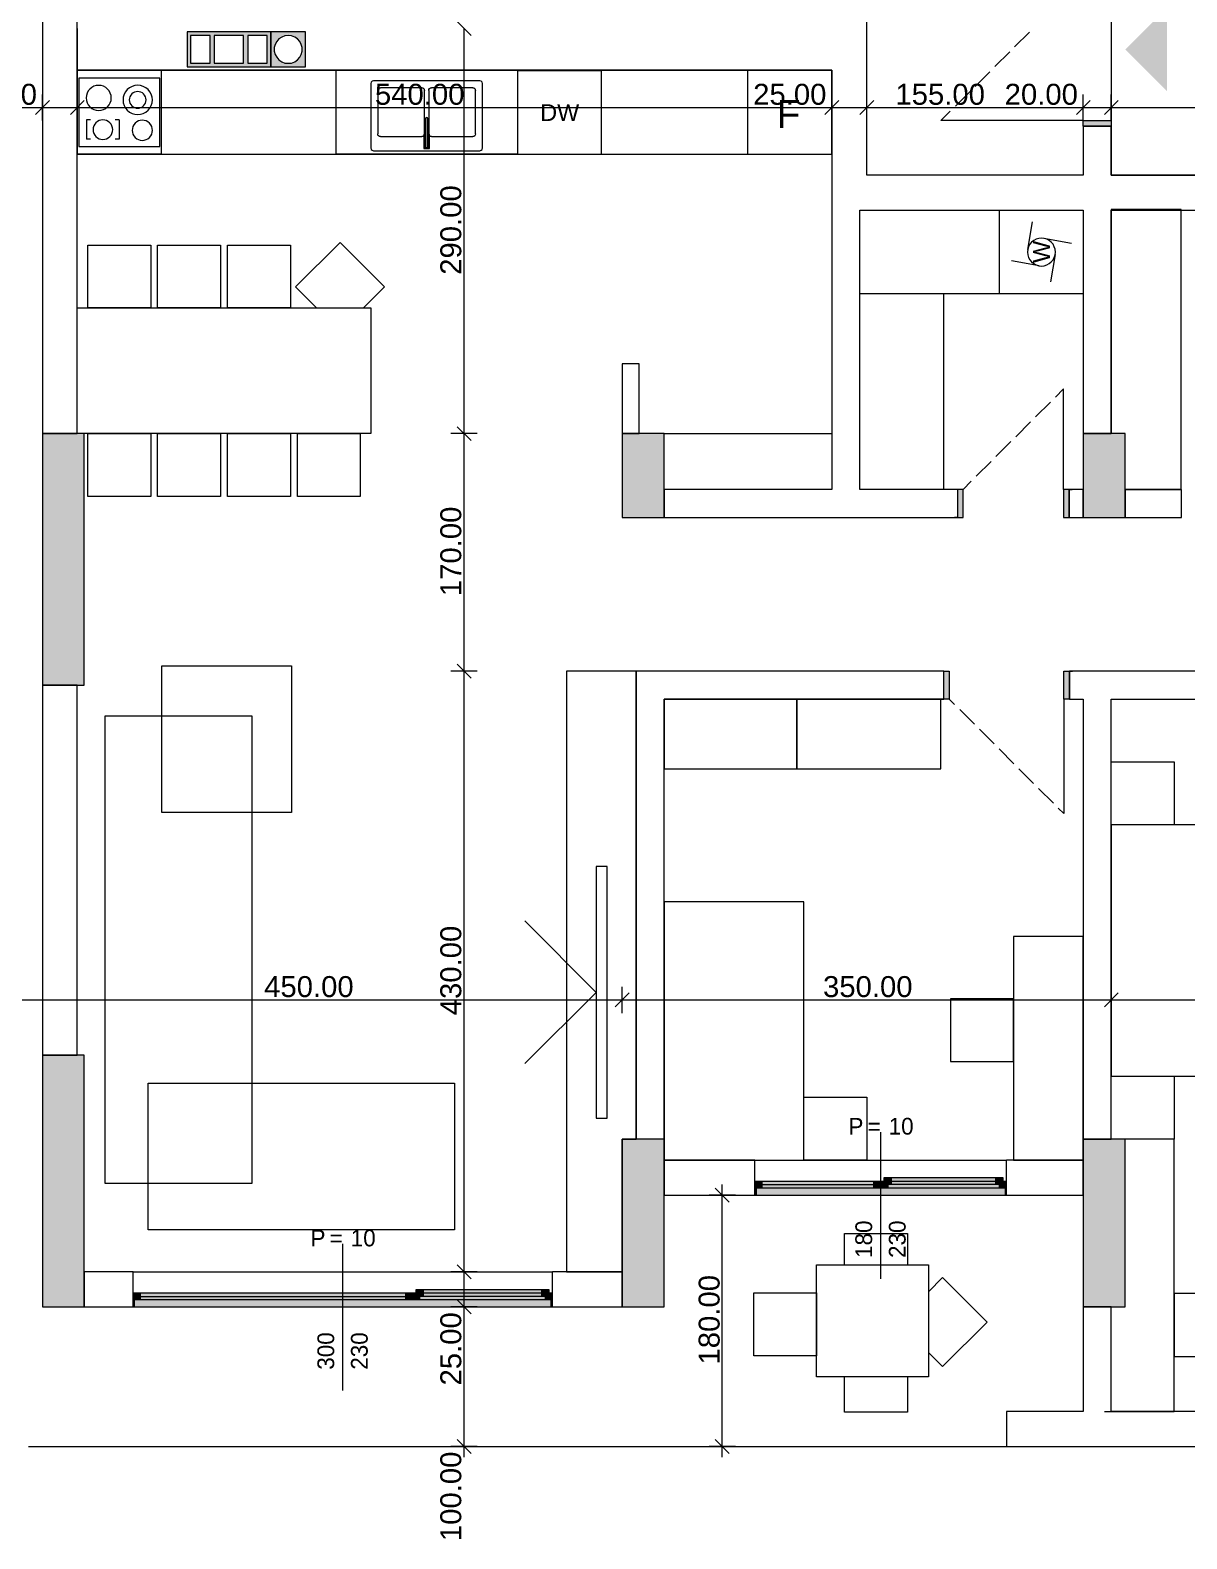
# Model space of a CAD drawing. Header units: millimetres. Extents: x 5493291 to 5652041, y -5155064 to -5098765.
# Drawn here: x 5540467 to 5548745, y -5131653 to -5120854 of the extents above; entities that cross this region are included whole.
import ezdxf

# ---------------------------------------------------------------- set-up
doc = ezdxf.new("R2010")
doc.units = ezdxf.units.MM
doc.header["$MEASUREMENT"] = 0
doc.layers.add('Drawing & Figure', color=7, linetype='Continuous')
for name, color, linetype, lineweight in [('Drawing & Figure_Pen_No__1', 7, 'Continuous', 13), ('Drawing & Figure_Pen_No__101', 252, 'Continuous', 13), ('Drawing & Figure_Pen_No__2', 8, 'Continuous', 13)]:
    doc.layers.add(name, color=color, linetype=linetype, lineweight=lineweight)
for name, color, linetype, lineweight, true_color in [('Drawing & Figure_Pen_No__102', 7, 'Continuous', 13, 0xcccccc), ('Drawing & Figure_Pen_No__105', 7, 'Continuous', 13, 0xcae6ff), ('Drawing & Figure_Pen_No__145', 7, 'Continuous', 13, 0x0077b0), ('Drawing & Figure_Pen_No__181', 7, 'Continuous', 5, 0x282828), ('Drawing & Figure_Pen_No__61', 7, 'Continuous', 13, 0x6a6a6a), ('Drawing & Figure_Pen_No__62', 7, 'Continuous', 13, 0xaaaaaa), ('Drawing & Figure_Pen_No__65', 7, 'Continuous', 20, 0x80c2ff)]:
    doc.layers.add(name, color=color, linetype=linetype, lineweight=lineweight, true_color=true_color)
doc.styles.add('GENERATED_STYLE_1', font='GIL_____.TTF')
doc.styles.add('GENERATED_STYLE_2', font='arial.ttf')
doc.styles.add('GENERATED_STYLE_3', font='ARIALUNI.ttf')

msp = doc.modelspace()

# ---------------------------------------------------------------- hatches: boundary and pattern name
at = {"layer": 'Drawing & Figure', "linetype": 'Continuous', "lineweight": 20}
h = msp.add_hatch(color=6, dxfattribs=at)
h.paths.add_polyline_path([(5541589, -5121116), (5542188, -5121116), (5542188, -5120866), (5541759, -5120866), (5541589, -5120866)])
h.paths.add_polyline_path([(5541614, -5120891), (5541754, -5120891), (5541754, -5121091), (5541614, -5121091)], flags=0)
h.paths.add_polyline_path([(5541993, -5121091), (5541784, -5121091), (5541784, -5120891), (5541993, -5120891)], flags=0)
h.paths.add_polyline_path([(5542024, -5121091), (5542024, -5120891), (5542163, -5120891), (5542163, -5121091)], flags=0)
h = msp.add_hatch(color=6, dxfattribs=at)
h.paths.add_polyline_path([(5542188, -5120866), (5542188, -5121116), (5542438, -5121116), (5542438, -5121096), (5542438, -5120886), (5542438, -5120866)])
h.paths.add_polyline_path([(5542214, -5121004), (5542214, -5120979), (5542220, -5120956), (5542231, -5120935), (5542247, -5120917), (5542267, -5120903), (5542290, -5120894), (5542314, -5120891), (5542337, -5120894), (5542360, -5120903), (5542380, -5120917), (5542396, -5120935), (5542407, -5120956), (5542413, -5120979), (5542413, -5121004), (5542407, -5121027), (5542396, -5121048), (5542380, -5121066), (5542360, -5121080), (5542337, -5121089), (5542314, -5121091), (5542290, -5121089), (5542267, -5121080), (5542247, -5121066), (5542231, -5121048), (5542220, -5121027)], flags=0)
at = {"layer": 'Drawing & Figure_Pen_No__1', "linetype": 'Continuous', "lineweight": 0, "true_color": 0x000000}
for points in [[(5548604, -5121292), (5548604, -5120692), (5548304, -5120992)], [(5540854, -5123742), (5540554, -5123742), (5540554, -5125542), (5540854, -5125542)], [(5545004, -5123742), (5544704, -5123742), (5544704, -5124342), (5545004, -5124342)], [(5548304, -5123742), (5548004, -5123742), (5548004, -5124342), (5548304, -5124342)], [(5540854, -5128191), (5540554, -5128191), (5540554, -5129992), (5540854, -5129992)], [(5545004, -5128791), (5544704, -5128791), (5544704, -5129992), (5545004, -5129992)], [(5548304, -5128791), (5548004, -5128791), (5548004, -5129992), (5548304, -5129992)]]:
    msp.add_hatch(color=18, dxfattribs=at).paths.add_polyline_path(points)
at = {"layer": 'Drawing & Figure_Pen_No__1', "linetype": 'Continuous', "lineweight": 0, "true_color": 0xffffff}
for points in [[(5543313, -5121489), (5543310, -5121482), (5543304, -5121480), (5543298, -5121482), (5543295, -5121489), (5543295, -5121687), (5543298, -5121693), (5543304, -5121695), (5543310, -5121693), (5543313, -5121687)], [(5548004, -5121542), (5548204, -5121542), (5548204, -5121501), (5548004, -5121501)], [(5543284, -5121599), (5543284, -5121634), (5543295, -5121634), (5543295, -5121599)], [(5543324, -5121635), (5543313, -5121635), (5543313, -5121687), (5543310, -5121693), (5543304, -5121695), (5543298, -5121693), (5543295, -5121687), (5543295, -5121635), (5543284, -5121635), (5543284, -5121701), (5543324, -5121701)], [(5543324, -5121599), (5543313, -5121599), (5543313, -5121634), (5543324, -5121634)], [(5547103, -5124342), (5547143, -5124342), (5547143, -5124142), (5547103, -5124142)], [(5547903, -5124142), (5547863, -5124142), (5547863, -5124342), (5547903, -5124342)], [(5547005, -5125442), (5547005, -5125642), (5547044, -5125642), (5547044, -5125442)], [(5547904, -5125642), (5547904, -5125442), (5547864, -5125442), (5547864, -5125642)], [(5545654, -5129092), (5545654, -5129142), (5545704, -5129142), (5545704, -5129092)], [(5545704, -5129092), (5545704, -5129142), (5546504, -5129142), (5546504, -5129092)], [(5546554, -5129142), (5546554, -5129092), (5546504, -5129092), (5546504, -5129142)], [(5546554, -5129092), (5546554, -5129142), (5546604, -5129142), (5546604, -5129117), (5546579, -5129117), (5546579, -5129092)], [(5546579, -5129066), (5546579, -5129117), (5546629, -5129117), (5546629, -5129066)], [(5547379, -5129066), (5546629, -5129066), (5546629, -5129117), (5546604, -5129117), (5546604, -5129142), (5547404, -5129142), (5547404, -5129117), (5547379, -5129117)], [(5547379, -5129117), (5547379, -5129066), (5546629, -5129066), (5546629, -5129117)], [(5547429, -5129117), (5547429, -5129066), (5547379, -5129066), (5547379, -5129117)], [(5547454, -5129142), (5547454, -5129092), (5547429, -5129092), (5547429, -5129117), (5547404, -5129117), (5547404, -5129142)], [(5545654, -5129142), (5545654, -5129192), (5545664, -5129192), (5547444, -5129192), (5547454, -5129192), (5547454, -5129142)], [(5545664, -5129192), (5545664, -5129142), (5545654, -5129142), (5545654, -5129192)], [(5547454, -5129192), (5547454, -5129142), (5547444, -5129142), (5547444, -5129192)], [(5541204, -5129892), (5541204, -5129941), (5541254, -5129941), (5541254, -5129892)], [(5541254, -5129892), (5541254, -5129941), (5543154, -5129941), (5543154, -5129892)], [(5543204, -5129941), (5543204, -5129892), (5543154, -5129892), (5543154, -5129941)], [(5543204, -5129892), (5543204, -5129941), (5543254, -5129941), (5543254, -5129917), (5543229, -5129917), (5543229, -5129892)], [(5543229, -5129867), (5543229, -5129917), (5543279, -5129917), (5543279, -5129867)], [(5544129, -5129867), (5543279, -5129867), (5543279, -5129917), (5543254, -5129917), (5543254, -5129941), (5544154, -5129941), (5544154, -5129917), (5544129, -5129917)], [(5544129, -5129917), (5544129, -5129867), (5543279, -5129867), (5543279, -5129917)], [(5544179, -5129917), (5544179, -5129867), (5544129, -5129867), (5544129, -5129917)], [(5544204, -5129941), (5544204, -5129892), (5544179, -5129892), (5544179, -5129917), (5544154, -5129917), (5544154, -5129941)], [(5541204, -5129941), (5541204, -5129992), (5541214, -5129992), (5544194, -5129992), (5544204, -5129992), (5544204, -5129941)], [(5541214, -5129992), (5541214, -5129941), (5541204, -5129941), (5541204, -5129992)], [(5544204, -5129992), (5544204, -5129941), (5544194, -5129941), (5544194, -5129992)]]:
    msp.add_hatch(color=7, dxfattribs=at).paths.add_polyline_path(points)

# ---------------------------------------------------------------- linework, layer by layer
at = {"layer": 'Drawing & Figure_Pen_No__1', "color": 7, "linetype": 'Continuous', "lineweight": 13}
for points in [[(5540554, -5118241), (5540554, -5123742)], [(5540804, -5123742), (5540804, -5118241)], [(5548204, -5120092), (5548204, -5121892)], [(5546454, -5121892), (5546454, -5120241)], [(5540804, -5120841), (5540804, -5121141)], [(5541759, -5120866), (5541589, -5120866)], [(5541589, -5120866), (5541589, -5121116)], [(5541754, -5120891), (5541614, -5120891)], [(5541614, -5120891), (5541614, -5121091)], [(5541754, -5121091), (5541754, -5120891)], [(5542188, -5120866), (5541759, -5120866)], [(5541784, -5120891), (5541784, -5121091)], [(5541993, -5120891), (5541784, -5120891)], [(5541993, -5121091), (5541993, -5120891)], [(5542163, -5120891), (5542024, -5120891)], [(5542024, -5120891), (5542024, -5121091)], [(5542163, -5121091), (5542163, -5120891)], [(5542438, -5120866), (5542188, -5120866)], [(5542188, -5120866), (5542188, -5121116)], [(5542188, -5121116), (5542188, -5120866)], [(5542247, -5120917), (5542231, -5120935)], [(5542267, -5120903), (5542247, -5120917)], [(5542290, -5120894), (5542267, -5120903)], [(5542314, -5120891), (5542290, -5120894)], [(5542337, -5120894), (5542314, -5120891)], [(5542360, -5120903), (5542337, -5120894)], [(5542380, -5120917), (5542360, -5120903)], [(5542396, -5120935), (5542380, -5120917)], [(5542438, -5120886), (5542438, -5120866)], [(5542438, -5121096), (5542438, -5120886)], [(5543572, -5123742), (5543572, -5120841)], [(5542220, -5120956), (5542214, -5120979)], [(5542214, -5120979), (5542214, -5121004)], [(5542214, -5121004), (5542220, -5121027)], [(5542231, -5120935), (5542220, -5120956)], [(5542220, -5121027), (5542231, -5121048)], [(5542407, -5120956), (5542396, -5120935)], [(5542396, -5121048), (5542407, -5121027)], [(5542413, -5120979), (5542407, -5120956)], [(5542407, -5121027), (5542413, -5121004)], [(5542413, -5121004), (5542413, -5120979)], [(5540804, -5121141), (5546204, -5121141)], [(5541589, -5121116), (5542188, -5121116)], [(5541614, -5121091), (5541754, -5121091)], [(5541784, -5121091), (5541993, -5121091)], [(5542024, -5121091), (5542163, -5121091)], [(5542188, -5121116), (5542438, -5121116)], [(5542231, -5121048), (5542247, -5121066)], [(5542247, -5121066), (5542267, -5121080)], [(5542267, -5121080), (5542290, -5121089)], [(5542290, -5121089), (5542314, -5121091)], [(5542314, -5121091), (5542337, -5121089)], [(5542337, -5121089), (5542360, -5121080)], [(5542360, -5121080), (5542380, -5121066)], [(5542380, -5121066), (5542396, -5121048)], [(5542438, -5121116), (5542438, -5121096)], [(5546204, -5121141), (5546204, -5121892)], [(5540554, -5121501), (5540554, -5121314)], [(5540804, -5121501), (5540804, -5121314)], [(5546204, -5121501), (5546204, -5121314)], [(5546454, -5121501), (5546454, -5121314)], [(5548004, -5121501), (5548004, -5121314)], [(5548204, -5121501), (5548204, -5121314)], [(5533004, -5121407), (5540554, -5121407)], [(5540554, -5121407), (5540804, -5121407)], [(5540804, -5121407), (5546204, -5121407)], [(5546204, -5121407), (5546454, -5121407)], [(5546454, -5121407), (5548004, -5121407)], [(5548004, -5121407), (5548204, -5121407)], [(5548204, -5121407), (5554805, -5121407)], [(5548004, -5121542), (5548004, -5121563)], [(5548004, -5121542), (5548204, -5121542)], [(5548004, -5121542), (5548004, -5121892)], [(5548004, -5121542), (5548204, -5121542)], [(5548004, -5121542), (5548204, -5121542)], [(5548004, -5121542), (5548004, -5121563)], [(5548004, -5121542), (5548004, -5121563)], [(5548204, -5121542), (5548204, -5121563)], [(5548204, -5121892), (5548204, -5121542)], [(5548204, -5121542), (5548204, -5121563)], [(5548204, -5121542), (5548204, -5121563)], [(5546204, -5121892), (5546204, -5122142)], [(5548004, -5121892), (5546454, -5121892)], [(5548204, -5121892), (5579055, -5121892)], [(5548804, -5121892), (5548204, -5121892)], [(5546204, -5122142), (5546204, -5124142)], [(5546404, -5124142), (5546404, -5122142)], [(5546404, -5122142), (5548004, -5122142)], [(5548004, -5122142), (5548004, -5123742)], [(5548204, -5123742), (5548204, -5122142)], [(5548204, -5122142), (5548804, -5122142)], [(5544704, -5123242), (5544704, -5123742)], [(5544824, -5123242), (5544704, -5123242)], [(5544824, -5123742), (5544824, -5123242)], [(5540554, -5123742), (5540804, -5123742)], [(5540854, -5123742), (5540554, -5123742)], [(5540554, -5123742), (5540554, -5125542)], [(5540854, -5125542), (5540854, -5123742)], [(5543666, -5123742), (5543478, -5123742)], [(5543572, -5125442), (5543572, -5123742)], [(5544704, -5123742), (5544824, -5123742)], [(5545004, -5123742), (5544704, -5123742)], [(5544704, -5123742), (5544704, -5124342)], [(5545004, -5124342), (5545004, -5123742)], [(5548004, -5123742), (5548204, -5123742)], [(5548304, -5123742), (5548004, -5123742)], [(5548004, -5123742), (5548004, -5124342)], [(5548304, -5124342), (5548304, -5123742)], [(5546204, -5124142), (5545004, -5124142)], [(5545004, -5124142), (5545004, -5124342)], [(5547103, -5124142), (5546404, -5124142)], [(5547103, -5124142), (5547081, -5124142)], [(5547103, -5124142), (5547081, -5124142)], [(5547103, -5124142), (5547081, -5124142)], [(5547103, -5124142), (5547103, -5124342)], [(5547103, -5124142), (5547103, -5124342)], [(5547103, -5124142), (5547103, -5124342)], [(5547903, -5124142), (5547925, -5124142)], [(5547903, -5124142), (5547903, -5124342)], [(5548003, -5124142), (5547903, -5124142)], [(5547903, -5124142), (5547903, -5124342)], [(5547903, -5124142), (5547903, -5124342)], [(5547903, -5124142), (5547925, -5124142)], [(5547903, -5124142), (5547925, -5124142)], [(5548003, -5124342), (5548003, -5124142)], [(5548707, -5124142), (5548304, -5124142)], [(5548304, -5124142), (5548304, -5124342)], [(5548707, -5124342), (5548707, -5124142)], [(5544704, -5124342), (5545004, -5124342)], [(5545004, -5124342), (5547103, -5124342)], [(5547103, -5124342), (5547081, -5124342)], [(5547103, -5124342), (5547081, -5124342)], [(5547103, -5124342), (5547081, -5124342)], [(5547903, -5124342), (5547925, -5124342)], [(5547903, -5124342), (5548003, -5124342)], [(5547903, -5124342), (5547925, -5124342)], [(5547903, -5124342), (5547925, -5124342)], [(5548004, -5124342), (5548304, -5124342)], [(5548304, -5124342), (5548707, -5124342)], [(5543666, -5125442), (5543478, -5125442)], [(5543572, -5129742), (5543572, -5125442)], [(5544804, -5125442), (5544804, -5125642)], [(5547005, -5125442), (5544804, -5125442)], [(5547005, -5125442), (5546982, -5125442)], [(5547005, -5125442), (5546982, -5125442)], [(5547005, -5125442), (5546982, -5125442)], [(5547005, -5125642), (5547005, -5125442)], [(5547005, -5125642), (5547005, -5125442)], [(5547005, -5125642), (5547005, -5125442)], [(5547904, -5125442), (5547926, -5125442)], [(5547904, -5125642), (5547904, -5125442)], [(5550205, -5125442), (5547904, -5125442)], [(5547904, -5125642), (5547904, -5125442)], [(5547904, -5125642), (5547904, -5125442)], [(5547904, -5125442), (5547926, -5125442)], [(5547904, -5125442), (5547926, -5125442)], [(5540554, -5125542), (5540554, -5128191)], [(5540804, -5125542), (5540554, -5125542)], [(5540554, -5125542), (5540854, -5125542)], [(5540804, -5128191), (5540804, -5125542)], [(5544804, -5125642), (5544804, -5128791)], [(5545004, -5125642), (5547005, -5125642)], [(5545004, -5128791), (5545004, -5125642)], [(5547005, -5125642), (5546982, -5125642)], [(5547005, -5125642), (5546982, -5125642)], [(5547005, -5125642), (5546982, -5125642)], [(5547904, -5125642), (5547926, -5125642)], [(5547904, -5125642), (5548004, -5125642)], [(5547904, -5125642), (5547926, -5125642)], [(5547904, -5125642), (5547926, -5125642)], [(5548004, -5125642), (5548004, -5128791)], [(5548204, -5125642), (5550205, -5125642)], [(5548204, -5128791), (5548204, -5125642)], [(5544704, -5127889), (5544704, -5127701)], [(5548204, -5127889), (5548204, -5127701)], [(5540204, -5127795), (5544704, -5127795)], [(5544704, -5127795), (5548204, -5127795)], [(5548204, -5127795), (5551204, -5127795)], [(5540554, -5128191), (5540804, -5128191)], [(5540854, -5128191), (5540554, -5128191)], [(5540554, -5128191), (5540554, -5129992)], [(5540854, -5129992), (5540854, -5128191)], [(5545004, -5128791), (5544704, -5128791)], [(5544704, -5128791), (5544704, -5129992)], [(5545004, -5128791), (5544804, -5128791)], [(5545004, -5129992), (5545004, -5128791)], [(5548004, -5128791), (5548204, -5128791)], [(5548304, -5128791), (5548004, -5128791)], [(5548004, -5128791), (5548004, -5129992)], [(5548304, -5129992), (5548304, -5128791)], [(5545654, -5128942), (5545004, -5128942)], [(5545004, -5128942), (5545004, -5129192)], [(5545654, -5129092), (5545654, -5128942)], [(5547454, -5129092), (5547454, -5128942)], [(5548004, -5128942), (5547454, -5128942)], [(5548004, -5129192), (5548004, -5128942)], [(5545420, -5129192), (5545420, -5129117)], [(5545654, -5129142), (5545654, -5129092)], [(5547454, -5129142), (5547454, -5129092)], [(5545004, -5129192), (5545654, -5129192)], [(5545514, -5129192), (5545326, -5129192)], [(5545420, -5130992), (5545420, -5129192)], [(5545654, -5129192), (5545654, -5129142)], [(5545654, -5129192), (5545654, -5129142)], [(5547454, -5129192), (5547454, -5129142)], [(5547454, -5129192), (5547454, -5129142)], [(5547454, -5129192), (5548004, -5129192)], [(5541204, -5129742), (5540854, -5129742)], [(5540854, -5129742), (5540854, -5129992)], [(5541204, -5129892), (5541204, -5129742)], [(5543666, -5129742), (5543478, -5129742)], [(5543572, -5129992), (5543572, -5129742)], [(5544204, -5129892), (5544204, -5129742)], [(5544704, -5129742), (5544204, -5129742)], [(5544704, -5129992), (5544704, -5129742)], [(5541204, -5129941), (5541204, -5129892)], [(5544204, -5129941), (5544204, -5129892)], [(5540554, -5129992), (5540854, -5129992)], [(5540854, -5129992), (5541204, -5129992)], [(5541204, -5129992), (5541204, -5129941)], [(5541204, -5129992), (5541204, -5129941)], [(5543666, -5129992), (5543478, -5129992)], [(5543572, -5130992), (5543572, -5129992)], [(5544204, -5129992), (5544204, -5129941)], [(5544204, -5129992), (5544204, -5129941)], [(5544204, -5129992), (5544704, -5129992)], [(5544704, -5129992), (5545004, -5129992)], [(5548004, -5129992), (5548004, -5130742)], [(5548204, -5129992), (5548004, -5129992)], [(5548004, -5129992), (5548304, -5129992)], [(5548204, -5130742), (5548204, -5129992)], [(5548004, -5130742), (5547454, -5130742)], [(5547454, -5130742), (5547454, -5130992)], [(5548804, -5130742), (5548204, -5130742)], [(5540454, -5130992), (5619357, -5130992)], [(5540454, -5130992), (5619357, -5130992)], [(5543666, -5130992), (5543478, -5130992)], [(5543572, -5131067), (5543572, -5130992)], [(5545514, -5130992), (5545326, -5130992)], [(5545420, -5131067), (5545420, -5130992)], [(5547454, -5130992), (5548804, -5130992)]]:
    msp.add_lwpolyline(points, dxfattribs=at)
at = {"layer": 'Drawing & Figure_Pen_No__101', "color": 252, "linetype": 'Continuous', "lineweight": 13}
for points in [[(5547404, -5122742), (5547404, -5122142)], [(5547404, -5122142), (5548004, -5122142)], [(5548004, -5122142), (5548004, -5122742)], [(5548704, -5122138), (5548204, -5122138)], [(5548204, -5122138), (5548204, -5123742)], [(5548704, -5124142), (5548704, -5122138)], [(5540879, -5122392), (5541329, -5122392)], [(5540879, -5122842), (5540879, -5122392)], [(5541329, -5122392), (5541329, -5122842)], [(5541379, -5122392), (5541829, -5122392)], [(5541379, -5122842), (5541379, -5122392)], [(5541829, -5122392), (5541829, -5122842)], [(5541879, -5122392), (5542329, -5122392)], [(5541879, -5122842), (5541879, -5122392)], [(5542329, -5122392), (5542329, -5122842)], [(5542365, -5122691), (5542684, -5122373)], [(5542684, -5122373), (5543002, -5122691)], [(5542516, -5122842), (5542365, -5122691)], [(5543002, -5122691), (5542851, -5122842)], [(5547404, -5122742), (5546404, -5122742)], [(5547005, -5124142), (5547005, -5122742)], [(5548004, -5122742), (5547404, -5122742)], [(5540804, -5123742), (5540804, -5122842)], [(5540804, -5122842), (5542904, -5122842)], [(5541329, -5122842), (5540879, -5122842)], [(5541829, -5122842), (5541379, -5122842)], [(5542329, -5122842), (5541879, -5122842)], [(5542904, -5122842), (5542904, -5123742)], [(5542904, -5123742), (5540804, -5123742)], [(5540879, -5123742), (5541329, -5123742)], [(5540879, -5124192), (5540879, -5123742)], [(5541329, -5123742), (5541329, -5124192)], [(5541379, -5123742), (5541829, -5123742)], [(5541379, -5124192), (5541379, -5123742)], [(5541829, -5123742), (5541829, -5124192)], [(5541879, -5123742), (5542329, -5123742)], [(5541879, -5124192), (5541879, -5123742)], [(5542329, -5123742), (5542329, -5124192)], [(5542379, -5123742), (5542829, -5123742)], [(5542379, -5124192), (5542379, -5123742)], [(5542829, -5123742), (5542829, -5124192)], [(5548304, -5124142), (5548704, -5124142)], [(5541329, -5124192), (5540879, -5124192)], [(5541829, -5124192), (5541379, -5124192)], [(5542329, -5124192), (5541879, -5124192)], [(5542829, -5124192), (5542379, -5124192)], [(5541408, -5125404), (5542336, -5125404)], [(5541408, -5126454), (5541408, -5125404)], [(5542336, -5125404), (5542336, -5126454)], [(5544804, -5125442), (5544304, -5125442)], [(5544304, -5125442), (5544304, -5129742)], [(5544804, -5128791), (5544804, -5125442)], [(5545954, -5125642), (5545004, -5125642)], [(5545004, -5125642), (5545004, -5126142)], [(5545954, -5126142), (5545954, -5125642)], [(5546983, -5125642), (5545954, -5125642)], [(5545954, -5125642), (5545954, -5126142)], [(5546983, -5126142), (5546983, -5125642)], [(5541004, -5125762), (5542054, -5125762)], [(5541004, -5129110), (5541004, -5125762)], [(5542054, -5125762), (5542054, -5129110)], [(5548204, -5126092), (5548654, -5126092)], [(5548204, -5126542), (5548204, -5126092)], [(5548654, -5126092), (5548654, -5126542)], [(5545004, -5126142), (5545954, -5126142)], [(5545954, -5126142), (5546983, -5126142)], [(5542336, -5126454), (5541408, -5126454)], [(5550004, -5126542), (5548204, -5126542)], [(5548204, -5126542), (5548204, -5128342)], [(5548654, -5126542), (5548204, -5126542)], [(5544597, -5126841), (5544517, -5126841)], [(5544517, -5126841), (5544517, -5128641)], [(5544597, -5128641), (5544597, -5126841)], [(5546004, -5127092), (5545004, -5127092)], [(5545004, -5127092), (5545004, -5128791)], [(5546004, -5128942), (5546004, -5127092)], [(5544517, -5127741), (5544007, -5127230)], [(5548004, -5127341), (5547504, -5127341)], [(5547504, -5127341), (5547504, -5128942)], [(5548004, -5128942), (5548004, -5127341)], [(5544517, -5127741), (5544007, -5128251)], [(5547504, -5127787), (5547054, -5127787)], [(5547054, -5127787), (5547054, -5128237)], [(5547504, -5128237), (5547504, -5127787)], [(5547054, -5128237), (5547504, -5128237)], [(5548204, -5128342), (5550004, -5128342)], [(5548204, -5128342), (5548654, -5128342)], [(5548204, -5128791), (5548204, -5128342)], [(5548654, -5128342), (5548654, -5128791)], [(5541312, -5128392), (5543504, -5128392)], [(5541312, -5129442), (5541312, -5128392)], [(5543504, -5128392), (5543504, -5129442)], [(5546004, -5128942), (5546004, -5128491)], [(5546004, -5128491), (5546454, -5128491)], [(5546454, -5128491), (5546454, -5128942)], [(5544517, -5128641), (5544597, -5128641)], [(5544704, -5129742), (5544704, -5128791)], [(5544704, -5128791), (5544804, -5128791)], [(5545004, -5128791), (5545004, -5128942)], [(5548654, -5128791), (5548204, -5128791)], [(5548654, -5128791), (5548604, -5128791)], [(5548654, -5129392), (5548654, -5128791)], [(5545004, -5128942), (5546004, -5128942)], [(5546454, -5128942), (5546004, -5128942)], [(5547504, -5128942), (5548004, -5128942)], [(5542054, -5129110), (5541004, -5129110)], [(5543504, -5129442), (5541312, -5129442)], [(5548654, -5130742), (5548654, -5129392)], [(5546295, -5129692), (5546295, -5129467)], [(5546295, -5129467), (5546745, -5129467)], [(5546745, -5129467), (5546745, -5129692)], [(5544304, -5129742), (5544704, -5129742)], [(5546095, -5129692), (5546895, -5129692)], [(5546095, -5130492), (5546095, -5129692)], [(5546895, -5129692), (5546895, -5130492)], [(5546895, -5129884), (5546996, -5129783)], [(5546996, -5129783), (5547315, -5130101)], [(5545645, -5130342), (5545645, -5129892)], [(5545645, -5129892), (5546095, -5129892)], [(5546095, -5129892), (5546095, -5130342)], [(5549104, -5129896), (5548654, -5129896)], [(5548654, -5129896), (5548654, -5130347)], [(5547315, -5130101), (5546996, -5130420)], [(5546996, -5130420), (5546895, -5130319)], [(5546095, -5130342), (5545645, -5130342)], [(5548654, -5130347), (5549104, -5130347)], [(5546895, -5130492), (5546095, -5130492)], [(5546295, -5130746), (5546295, -5130492)], [(5546745, -5130492), (5546745, -5130746)], [(5546745, -5130746), (5546295, -5130746)], [(5548155, -5130742), (5548654, -5130742)]]:
    msp.add_lwpolyline(points, dxfattribs=at)
at = {"layer": 'Drawing & Figure_Pen_No__102', "color": 254, "linetype": 'Continuous', "lineweight": 13, "true_color": 0xcccccc}
for points in [[(5541404, -5121141), (5540804, -5121141)], [(5540804, -5121141), (5540804, -5121742)], [(5541404, -5121141), (5541404, -5121742)], [(5543954, -5121141), (5542654, -5121141)], [(5542654, -5121141), (5542654, -5121742)], [(5543954, -5121141), (5543954, -5121742)], [(5544554, -5121144), (5543954, -5121144)], [(5543954, -5121144), (5543954, -5121744)], [(5544554, -5121144), (5544554, -5121744)], [(5541394, -5121197), (5540814, -5121197)], [(5540814, -5121197), (5540814, -5121687)], [(5541394, -5121687), (5541394, -5121197)], [(5542907, -5121226), (5542904, -5121236)], [(5542904, -5121236), (5542904, -5121696)], [(5542914, -5121219), (5542907, -5121226)], [(5542924, -5121216), (5542914, -5121219)], [(5543684, -5121216), (5542924, -5121216)], [(5543694, -5121219), (5543684, -5121216)], [(5543701, -5121226), (5543694, -5121219)], [(5543704, -5121236), (5543701, -5121226)], [(5543704, -5121696), (5543704, -5121236)], [(5542954, -5121286), (5542954, -5121597)], [(5543269, -5121266), (5542974, -5121266)], [(5543289, -5121597), (5543289, -5121286)], [(5543319, -5121286), (5543319, -5121597)], [(5543634, -5121266), (5543339, -5121266)], [(5543654, -5121597), (5543654, -5121286)], [(5540870, -5121495), (5540870, -5121635)], [(5540899, -5121495), (5540870, -5121495)], [(5541104, -5121495), (5541075, -5121495)], [(5541104, -5121495), (5541104, -5121635)], [(5543298, -5121482), (5543295, -5121489)], [(5543295, -5121489), (5543295, -5121687)], [(5543304, -5121480), (5543298, -5121482)], [(5543310, -5121482), (5543304, -5121480)], [(5543313, -5121489), (5543310, -5121482)], [(5543313, -5121687), (5543313, -5121489)], [(5540899, -5121635), (5540870, -5121635)], [(5541104, -5121635), (5541075, -5121635)], [(5542974, -5121616), (5543269, -5121616)], [(5543284, -5121599), (5543284, -5121634)], [(5543295, -5121599), (5543284, -5121599)], [(5543284, -5121634), (5543295, -5121634)], [(5543295, -5121635), (5543284, -5121635)], [(5543284, -5121635), (5543284, -5121701)], [(5543295, -5121634), (5543295, -5121599)], [(5543295, -5121687), (5543295, -5121635)], [(5543324, -5121599), (5543313, -5121599)], [(5543313, -5121599), (5543313, -5121634)], [(5543313, -5121634), (5543324, -5121634)], [(5543324, -5121635), (5543313, -5121635)], [(5543313, -5121635), (5543313, -5121687)], [(5543324, -5121634), (5543324, -5121599)], [(5543324, -5121701), (5543324, -5121635)], [(5543339, -5121616), (5543634, -5121616)], [(5541404, -5121742), (5540804, -5121742)], [(5540814, -5121687), (5541394, -5121687)], [(5543954, -5121742), (5542654, -5121742)], [(5542904, -5121696), (5542907, -5121707)], [(5542907, -5121707), (5542914, -5121714)], [(5542914, -5121714), (5542924, -5121717)], [(5542924, -5121717), (5543684, -5121717)], [(5543284, -5121701), (5543324, -5121701)], [(5543295, -5121687), (5543298, -5121693)], [(5543298, -5121693), (5543295, -5121687)], [(5543298, -5121693), (5543304, -5121695)], [(5543304, -5121695), (5543298, -5121693)], [(5543304, -5121695), (5543310, -5121693)], [(5543310, -5121693), (5543304, -5121695)], [(5543310, -5121693), (5543313, -5121687)], [(5543313, -5121687), (5543310, -5121693)], [(5543684, -5121717), (5543694, -5121714)], [(5543694, -5121714), (5543701, -5121707)], [(5543701, -5121707), (5543704, -5121696)], [(5544554, -5121744), (5543954, -5121744)]]:
    msp.add_lwpolyline(points, dxfattribs=at)
for points in [[(5541047, -5121339, 0.414214), (5540957, -5121249, 0.414214), (5540867, -5121339, 0.414214), (5540957, -5121429, 0.414214)], [(5541341, -5121353, 0.414214), (5541236, -5121248, 0.414214), (5541131, -5121353, 0.414214), (5541236, -5121458, 0.414214)], [(5541296, -5121353, 0.414214), (5541236, -5121293, 0.414214), (5541176, -5121353, 0.414214), (5541236, -5121413, 0.414214)], [(5541057, -5121566, 0.414214), (5540987, -5121496, 0.414214), (5540917, -5121566, 0.414214), (5540987, -5121636, 0.414214)], [(5541342, -5121571, 0.414214), (5541269, -5121498, 0.414214), (5541197, -5121571, 0.414214), (5541269, -5121643, 0.414214)]]:
    msp.add_lwpolyline(points, format="xyb", close=True, dxfattribs=at)
for points in [[(5542954, -5121286, -0.413745), (5542974, -5121266)], [(5543269, -5121266, -0.413732), (5543289, -5121286)], [(5543319, -5121286, -0.413732), (5543339, -5121266)], [(5543634, -5121266, -0.413745), (5543654, -5121286)], [(5542974, -5121616, -0.413746), (5542954, -5121597)], [(5543289, -5121597, -0.413733), (5543269, -5121616)], [(5543339, -5121616, -0.413733), (5543319, -5121597)], [(5543654, -5121597, -0.413746), (5543634, -5121616)]]:
    msp.add_lwpolyline(points, format="xyb", dxfattribs=at)
at = {"layer": 'Drawing & Figure_Pen_No__105', "color": 254, "linetype": 'Continuous', "lineweight": 13, "true_color": 0xcae6ff}
for points in [[(5547606, -5122424), (5547641, -5122227)], [(5547722, -5122343), (5547919, -5122378)], [(5547687, -5122540), (5547490, -5122505)], [(5547803, -5122459), (5547768, -5122656)]]:
    msp.add_lwpolyline(points, dxfattribs=at)
msp.add_lwpolyline([(5547804, -5122442, 0.414214), (5547704, -5122342, 0.414214), (5547605, -5122442, 0.414214), (5547704, -5122542, 0.414214)], format="xyb", close=True, dxfattribs=at)
at = {"layer": 'Drawing & Figure_Pen_No__145', "color": 144, "linetype": 'Continuous', "lineweight": 13, "true_color": 0x0077b0}
for points in [[(5543522, -5120791), (5543622, -5120891)], [(5540604, -5121357), (5540504, -5121458)], [(5540854, -5121357), (5540754, -5121458)], [(5546254, -5121357), (5546155, -5121458)], [(5546504, -5121357), (5546404, -5121458)], [(5548054, -5121357), (5547954, -5121458)], [(5548254, -5121357), (5548155, -5121458)], [(5543522, -5123692), (5543622, -5123792)], [(5543522, -5125392), (5543622, -5125492)], [(5544754, -5127745), (5544654, -5127845)], [(5548254, -5127745), (5548155, -5127845)], [(5546554, -5129792), (5546554, -5128742)], [(5545470, -5129242), (5545370, -5129142)], [(5542704, -5130592), (5542704, -5129542)], [(5543522, -5129692), (5543622, -5129792)], [(5543522, -5129941), (5543622, -5130042)], [(5543522, -5130942), (5543622, -5131042)], [(5545370, -5130942), (5545470, -5131042)]]:
    msp.add_lwpolyline(points, dxfattribs=at)
at = {"layer": 'Drawing & Figure_Pen_No__181', "color": 250, "linetype": 'Continuous', "lineweight": 5, "true_color": 0x282828}
for points in [[(5547618, -5120868), (5547512, -5120974)], [(5547477, -5121009), (5547370, -5121115)], [(5547335, -5121151), (5547229, -5121257)], [(5547194, -5121292), (5547088, -5121398)], [(5547052, -5121433), (5546984, -5121501)], [(5547662, -5123622), (5547768, -5123516)], [(5547804, -5123481), (5547863, -5123422)], [(5547521, -5123764), (5547626, -5123658)], [(5547379, -5123905), (5547485, -5123799)], [(5547237, -5124047), (5547344, -5123941)], [(5547143, -5124142), (5547202, -5124082)], [(5547044, -5125642), (5547083, -5125680)], [(5547119, -5125716), (5547224, -5125822)], [(5547260, -5125857), (5547366, -5125963)], [(5547401, -5125999), (5547507, -5126105)], [(5547543, -5126140), (5547648, -5126246)], [(5547684, -5126281), (5547790, -5126388)], [(5547825, -5126423), (5547864, -5126462)]]:
    msp.add_lwpolyline(points, dxfattribs=at)
at = {"layer": 'Drawing & Figure_Pen_No__2', "color": 8, "linetype": 'Continuous', "lineweight": 13}
for points in [[(5545654, -5128942), (5547454, -5128942)], [(5545654, -5129092), (5545654, -5128942)], [(5547454, -5129092), (5547454, -5128942)], [(5545654, -5129092), (5545704, -5129092)], [(5545654, -5129142), (5545654, -5129092)], [(5545654, -5129142), (5545654, -5129092)], [(5545704, -5129092), (5545704, -5129142)], [(5545704, -5129092), (5546504, -5129092)], [(5545704, -5129117), (5546504, -5129117)], [(5546504, -5129142), (5546504, -5129092)], [(5546504, -5129092), (5546554, -5129092)], [(5546554, -5129092), (5546579, -5129092)], [(5546579, -5129066), (5546629, -5129066)], [(5546579, -5129117), (5546579, -5129066)], [(5546579, -5129092), (5546579, -5129117)], [(5546579, -5129117), (5546604, -5129117)], [(5546629, -5129117), (5546579, -5129117)], [(5546604, -5129117), (5546604, -5129142)], [(5546629, -5129066), (5547379, -5129066)], [(5546629, -5129066), (5546629, -5129117)], [(5546629, -5129066), (5547379, -5129066)], [(5546629, -5129092), (5547379, -5129092)], [(5547379, -5129117), (5546629, -5129117)], [(5547379, -5129117), (5547379, -5129066)], [(5547379, -5129066), (5547429, -5129066)], [(5547429, -5129117), (5547379, -5129117)], [(5547404, -5129142), (5547404, -5129117)], [(5547404, -5129117), (5547429, -5129117)], [(5547429, -5129066), (5547429, -5129117)], [(5547429, -5129117), (5547429, -5129092)], [(5547429, -5129092), (5547454, -5129092)], [(5547454, -5129142), (5547454, -5129092)], [(5547454, -5129142), (5547454, -5129092)], [(5545664, -5129142), (5545654, -5129142)], [(5545654, -5129142), (5545654, -5129192)], [(5545704, -5129142), (5545654, -5129142)], [(5545654, -5129192), (5545654, -5129142)], [(5545654, -5129192), (5545654, -5129142)], [(5545654, -5129192), (5545654, -5129142)], [(5545654, -5129192), (5547454, -5129192)], [(5545654, -5129192), (5545664, -5129192)], [(5545664, -5129192), (5545664, -5129142)], [(5545664, -5129192), (5547444, -5129192)], [(5546504, -5129142), (5545704, -5129142)], [(5546554, -5129142), (5546504, -5129142)], [(5546604, -5129142), (5546554, -5129142)], [(5547404, -5129142), (5546604, -5129142)], [(5547454, -5129142), (5547404, -5129142)], [(5547454, -5129142), (5547444, -5129142)], [(5547444, -5129142), (5547444, -5129192)], [(5547444, -5129192), (5547454, -5129192)], [(5547454, -5129192), (5547454, -5129142)], [(5547454, -5129192), (5547454, -5129142)], [(5547454, -5129192), (5547454, -5129142)], [(5547454, -5129192), (5547454, -5129142)], [(5541204, -5129742), (5544204, -5129742)], [(5541204, -5129892), (5541204, -5129742)], [(5544204, -5129892), (5544204, -5129742)], [(5541204, -5129892), (5541254, -5129892)], [(5541204, -5129941), (5541204, -5129892)], [(5541204, -5129941), (5541204, -5129892)], [(5541254, -5129892), (5541254, -5129941)], [(5541254, -5129892), (5543154, -5129892)], [(5543154, -5129941), (5543154, -5129892)], [(5543154, -5129892), (5543204, -5129892)], [(5543204, -5129892), (5543229, -5129892)], [(5543229, -5129867), (5543279, -5129867)], [(5543229, -5129917), (5543229, -5129867)], [(5543229, -5129892), (5543229, -5129917)], [(5543279, -5129867), (5544129, -5129867)], [(5543279, -5129867), (5543279, -5129917)], [(5543279, -5129867), (5544129, -5129867)], [(5543279, -5129892), (5544129, -5129892)], [(5544129, -5129917), (5544129, -5129867)], [(5544129, -5129867), (5544179, -5129867)], [(5544179, -5129867), (5544179, -5129917)], [(5544179, -5129917), (5544179, -5129892)], [(5544179, -5129892), (5544204, -5129892)], [(5544204, -5129941), (5544204, -5129892)], [(5544204, -5129941), (5544204, -5129892)], [(5541214, -5129941), (5541204, -5129941)], [(5541204, -5129941), (5541204, -5129992)], [(5541254, -5129941), (5541204, -5129941)], [(5541204, -5129992), (5541204, -5129941)], [(5541204, -5129992), (5541204, -5129941)], [(5541204, -5129992), (5541204, -5129941)], [(5541204, -5129992), (5544204, -5129992)], [(5541204, -5129992), (5541214, -5129992)], [(5541214, -5129992), (5541214, -5129941)], [(5541214, -5129992), (5544194, -5129992)], [(5541254, -5129917), (5543154, -5129917)], [(5543154, -5129941), (5541254, -5129941)], [(5543204, -5129941), (5543154, -5129941)], [(5543254, -5129941), (5543204, -5129941)], [(5543229, -5129917), (5543254, -5129917)], [(5543279, -5129917), (5543229, -5129917)], [(5543254, -5129917), (5543254, -5129941)], [(5544154, -5129941), (5543254, -5129941)], [(5544129, -5129917), (5543279, -5129917)], [(5544179, -5129917), (5544129, -5129917)], [(5544154, -5129941), (5544154, -5129917)], [(5544154, -5129917), (5544179, -5129917)], [(5544204, -5129941), (5544154, -5129941)], [(5544204, -5129941), (5544194, -5129941)], [(5544194, -5129941), (5544194, -5129992)], [(5544194, -5129992), (5544204, -5129992)], [(5544204, -5129992), (5544204, -5129941)], [(5544204, -5129992), (5544204, -5129941)], [(5544204, -5129992), (5544204, -5129941)], [(5544204, -5129992), (5544204, -5129941)]]:
    msp.add_lwpolyline(points, dxfattribs=at)
at = {"layer": 'Drawing & Figure_Pen_No__61', "color": 251, "linetype": 'Continuous', "lineweight": 13, "true_color": 0x6a6a6a}
for points in [[(5548004, -5121501), (5546984, -5121501)], [(5548004, -5121542), (5548004, -5121501)], [(5548004, -5121501), (5548204, -5121501)], [(5548204, -5121542), (5548004, -5121542)], [(5548204, -5121501), (5548204, -5121542)], [(5547863, -5124142), (5547863, -5123422)], [(5547143, -5124142), (5547103, -5124142)], [(5547103, -5124142), (5547103, -5124342)], [(5547143, -5124342), (5547143, -5124142)], [(5547903, -5124142), (5547863, -5124142)], [(5547863, -5124142), (5547863, -5124342)], [(5547903, -5124342), (5547903, -5124142)], [(5547103, -5124342), (5547143, -5124342)], [(5547863, -5124342), (5547903, -5124342)], [(5547005, -5125442), (5547044, -5125442)], [(5547005, -5125642), (5547005, -5125442)], [(5547044, -5125442), (5547044, -5125642)], [(5547864, -5125642), (5547864, -5125442)], [(5547864, -5125442), (5547904, -5125442)], [(5547904, -5125442), (5547904, -5125642)], [(5547044, -5125642), (5547005, -5125642)], [(5547904, -5125642), (5547864, -5125642)], [(5547864, -5125642), (5547864, -5126462)]]:
    msp.add_lwpolyline(points, dxfattribs=at)
at = {"layer": 'Drawing & Figure_Pen_No__62', "color": 253, "linetype": 'Continuous', "lineweight": 13, "true_color": 0xaaaaaa}
for points in [[(5546204, -5121141), (5540804, -5121141)], [(5540804, -5121141), (5540804, -5121742)], [(5545604, -5121744), (5545604, -5121144)], [(5546204, -5121742), (5546204, -5121141)], [(5540804, -5121742), (5546204, -5121742)], [(5545004, -5124142), (5545004, -5123742)], [(5545004, -5123742), (5546204, -5123742)], [(5546204, -5123742), (5546204, -5124142)], [(5546204, -5124142), (5545004, -5124142)]]:
    msp.add_lwpolyline(points, dxfattribs=at)

# ---------------------------------------------------------------- texts
at = {"layer": 'Drawing & Figure_Pen_No__1', "color": 7, "linetype": 'Continuous', "lineweight": 13, "attachment_point": 7}
for s, insert, char_height, style in [('\\A1;{\\pql;\\fArial|b0|i0|c0|p0;\\W1.000000;25.00}', (5539991, -5121390), 150, 'GENERATED_STYLE_2'), ('\\A1;{\\pql;\\fArial|b0|i0|c0|p0;\\W1.000000;540.00}', (5542934, -5121390), 150, 'GENERATED_STYLE_2'), ('\\A1;{\\pql;\\fArial|b0|i0|c0|p0;\\W1.000000;25.00}', (5545641, -5121390), 150, 'GENERATED_STYLE_2'), ('\\A1;{\\pql;\\fArial|b0|i0|c0|p0;\\W1.000000;155.00}', (5546659, -5121390), 150, 'GENERATED_STYLE_2'), ('\\A1;{\\pql;\\fArial|b0|i0|c0|p0;\\W1.000000;20.00}', (5547441, -5121390), 150, 'GENERATED_STYLE_2'), ('\\A1;{\\pql;\\fArial|b0|i0|c0|p0;\\W1.000000;450.00}', (5542141, -5127777), 150, 'GENERATED_STYLE_2'), ('\\A1;{\\pql;\\fArial|b0|i0|c0|p0;\\W1.000000;350.00}', (5546141, -5127777), 150, 'GENERATED_STYLE_2'), ('\\A1;{\\pql;\\fGill Sans MT|b0|i0|c0|p0;\\W1.000000;P}', (5546323, -5128760), 120, 'GENERATED_STYLE_1'), ('\\A1;{\\pql;\\fGill Sans MT|b0|i0|c0|p0;\\W1.000000;=}', (5546460, -5128760), 120, 'GENERATED_STYLE_1'), ('\\A1;{\\pql;\\fGill Sans MT|b0|i0|c0|p0;\\W1.000000;10}', (5546611, -5128761), 120, 'GENERATED_STYLE_1'), ('\\A1;{\\pql;\\fGill Sans MT|b0|i0|c0|p0;\\W1.000000; }', (5546411, -5128760), 120, 'GENERATED_STYLE_1'), ('\\A1;{\\pql;\\fGill Sans MT|b0|i0|c0|p0;\\W1.000000; }', (5546562, -5128760), 120, 'GENERATED_STYLE_1'), ('\\A1;{\\pql;\\fGill Sans MT|b0|i0|c0|p0;\\W1.000000;P}', (5542473, -5129560), 120, 'GENERATED_STYLE_1'), ('\\A1;{\\pql;\\fGill Sans MT|b0|i0|c0|p0;\\W1.000000;10}', (5542761, -5129561), 120, 'GENERATED_STYLE_1'), ('\\A1;{\\pql;\\fGill Sans MT|b0|i0|c0|p0;\\W1.000000; }', (5542561, -5129560), 120, 'GENERATED_STYLE_1'), ('\\A1;{\\pql;\\fGill Sans MT|b0|i0|c0|p0;\\W1.000000;=}', (5542610, -5129560), 120, 'GENERATED_STYLE_1'), ('\\A1;{\\pql;\\fGill Sans MT|b0|i0|c0|p0;\\W1.000000; }', (5542712, -5129560), 120, 'GENERATED_STYLE_1')]:
    msp.add_mtext(s, dxfattribs=dict(at, insert=insert, char_height=char_height, style=style))
at = {"layer": 'Drawing & Figure_Pen_No__1', "color": 7, "linetype": 'Continuous', "lineweight": 13, "attachment_point": 7, "rotation": 90}
for s, insert, char_height, style in [('\\A1;{\\pql;\\fArial|b0|i0|c0|p0;\\W1.000000;290.00}', (5543554, -5122605), 150, 'GENERATED_STYLE_2'), ('\\A1;{\\pql;\\fArial|b0|i0|c0|p0;\\W1.000000;170.00}', (5543554, -5124905), 150, 'GENERATED_STYLE_2'), ('\\A1;{\\pql;\\fArial|b0|i0|c0|p0;\\W1.000000;430.00}', (5543554, -5127905), 150, 'GENERATED_STYLE_2'), ('\\A1;{\\pql;\\fGill Sans MT|b0|i0|c0|p0;\\W1.000000;180}', (5546494, -5129642), 120, 'GENERATED_STYLE_1'), ('\\A1;{\\pql;\\fGill Sans MT|b0|i0|c0|p0;\\W1.000000;230}', (5546734, -5129642), 120, 'GENERATED_STYLE_1'), ('\\A1;{\\pql;\\fArial|b0|i0|c0|p0;\\W1.000000;180.00}', (5545403, -5130405), 150, 'GENERATED_STYLE_2'), ('\\A1;{\\pql;\\fArial|b0|i0|c0|p0;\\W1.000000;25.00}', (5543554, -5130555), 150, 'GENERATED_STYLE_2'), ('\\A1;{\\pql;\\fGill Sans MT|b0|i0|c0|p0;\\W1.000000;300}', (5542644, -5130442), 120, 'GENERATED_STYLE_1'), ('\\A1;{\\pql;\\fGill Sans MT|b0|i0|c0|p0;\\W1.000000;230}', (5542884, -5130442), 120, 'GENERATED_STYLE_1'), ('\\A1;{\\pql;\\fArial|b0|i0|c0|p0;\\W1.000000;100.00}', (5543554, -5131669), 150, 'GENERATED_STYLE_2')]:
    msp.add_mtext(s, dxfattribs=dict(at, insert=insert, char_height=char_height, style=style))
at = {"layer": 'Drawing & Figure_Pen_No__105', "color": 254, "linetype": 'Continuous', "lineweight": 13, "true_color": 0xcae6ff, "insert": (5544117, -5121504), "char_height": 120, "attachment_point": 7, "style": 'GENERATED_STYLE_2'}
msp.add_mtext('\\A1;{\\pql;\\fArial|b0|i0|c0|p0;\\W1.000000;DW}', dxfattribs=at)
at = {"layer": 'Drawing & Figure_Pen_No__105', "color": 254, "linetype": 'Continuous', "lineweight": 13, "true_color": 0xcae6ff, "insert": (5547765, -5122520), "char_height": 120, "attachment_point": 7, "rotation": 90, "style": 'GENERATED_STYLE_2'}
msp.add_mtext('\\A1;{\\pql;\\fArial|b0|i0|c0|p0;\\W1.000000;W}', dxfattribs=at)
at = {"layer": 'Drawing & Figure_Pen_No__65', "color": 151, "linetype": 'Continuous', "lineweight": 20, "true_color": 0x80c2ff, "insert": (5545809, -5121554), "char_height": 200.01, "attachment_point": 7, "style": 'GENERATED_STYLE_3'}
msp.add_mtext('\\A1;{\\pql;\\fArial Unicode MS|b0|i0|c0|p0;\\W1.000000;F}', dxfattribs=at)

doc.saveas('drawing.dxf')
